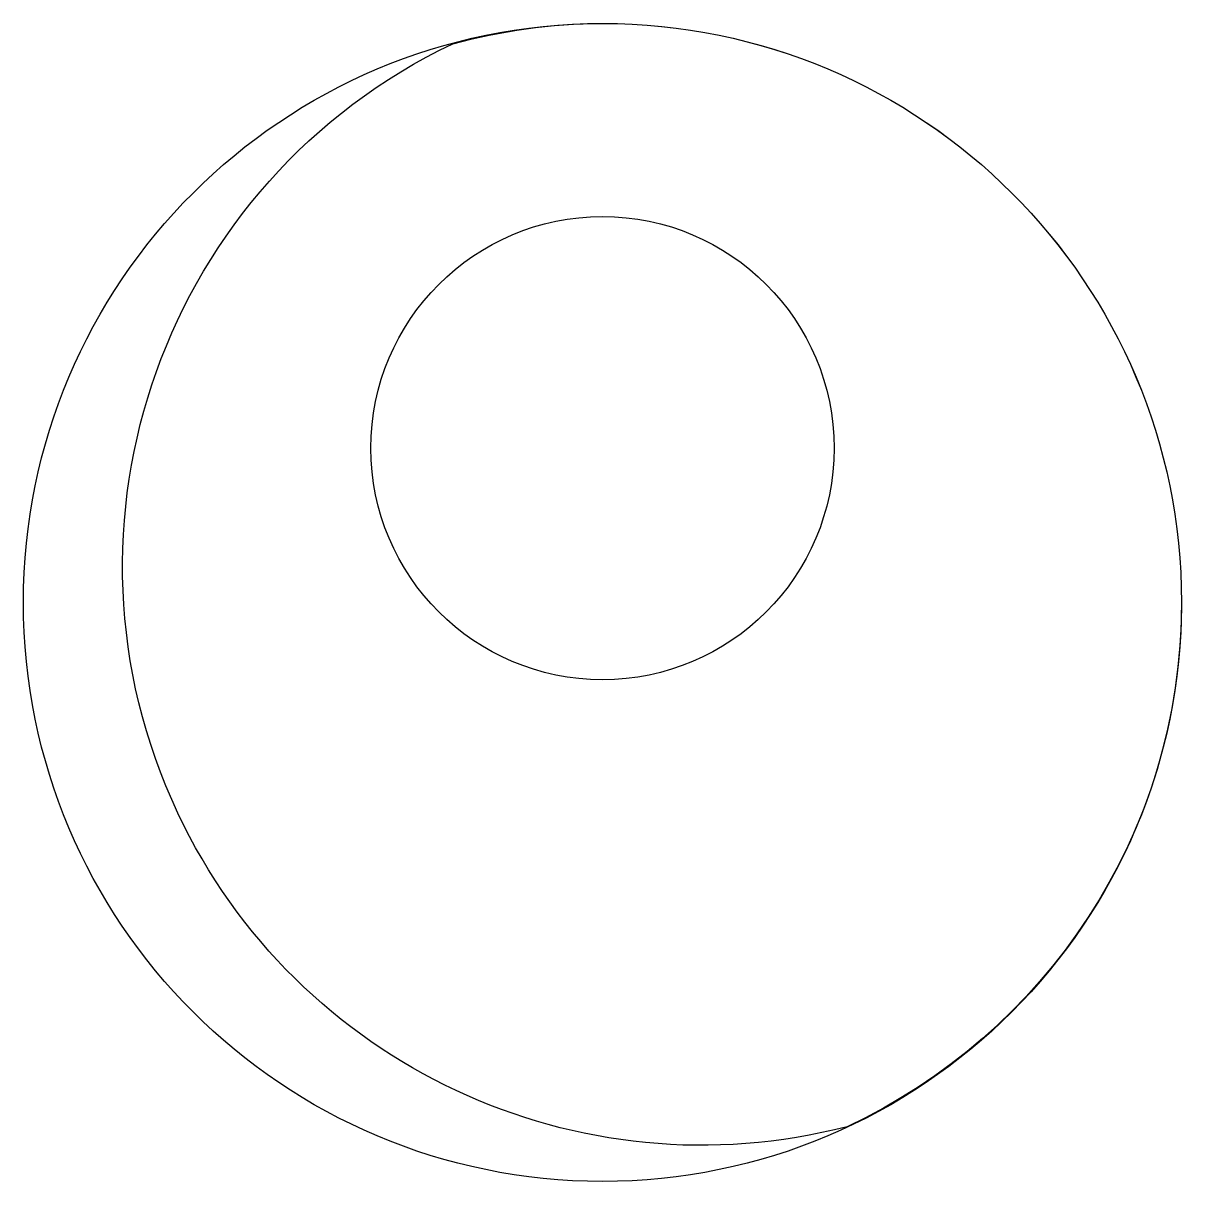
# Model space of a CAD drawing. Header units: millimetres. Extents: x 133.8 to 148.8, y 133.5 to 148.7.
import ezdxf

# ---------------------------------------------------------------- set-up
doc = ezdxf.new("R2010")
doc.units = ezdxf.units.MM
doc.header["$MEASUREMENT"] = 0
doc.layers.get('0').update_dxf_attribs({"lineweight": 0})

msp = doc.modelspace()

# ---------------------------------------------------------------- linework, layer by layer
at = {"color": 18, "lineweight": 25, "true_color": 0x000000}
for centre, radius in [((141.287, 141.209), 7.5), ((141.287, 143.208), 3), ((141.287, 143.208), 3)]:
    msp.add_circle(centre, radius, dxfattribs=at)
msp.add_open_spline([(148.787, 141.209), (148.787, 145.351), (145.43, 148.709), (141.287, 148.709), (140.616, 148.709), (139.968, 148.612), (139.348, 148.447), (135.622, 146.672), (134.027, 142.217), (135.788, 138.48), (137.326, 135.217), (140.967, 133.513), (144.456, 134.418), (147.012, 135.613), (148.787, 138.201), (148.787, 141.209)], degree=3, knots=[0, 0, 0, 0, 1, 1, 1, 2, 2, 2, 3, 3, 3, 4, 4, 4, 5, 5, 5, 5], dxfattribs=at)

doc.saveas('drawing.dxf')
